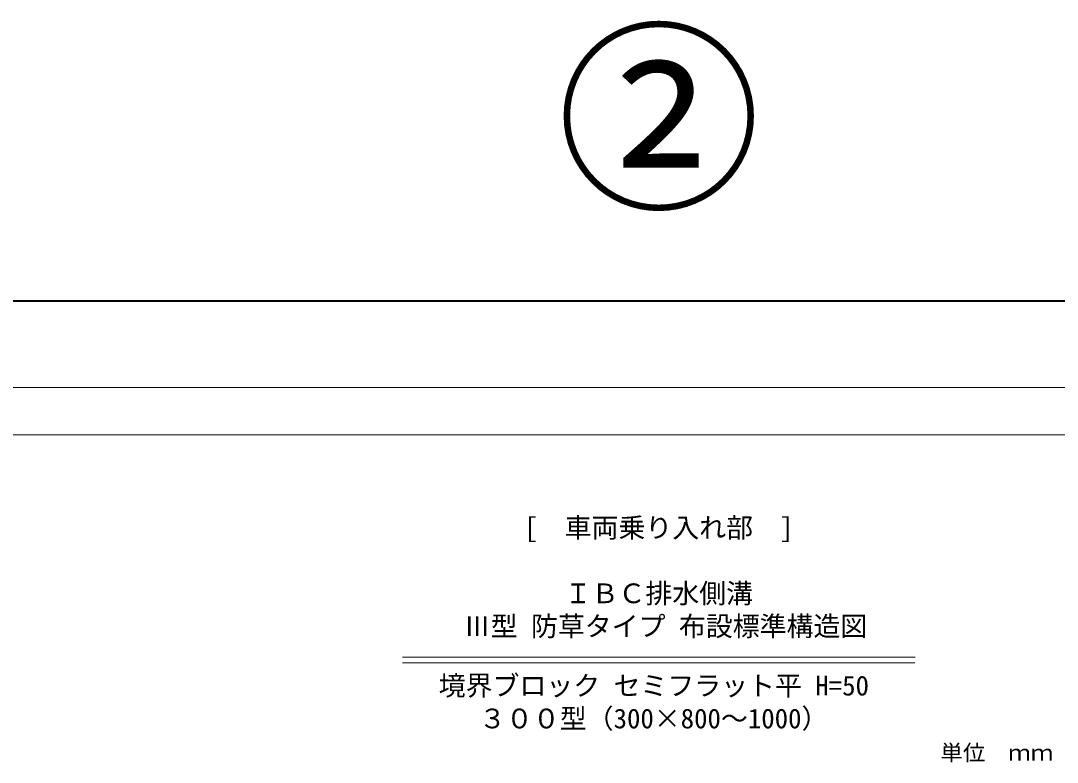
# Model space of a CAD drawing. Units: millimetres at full size; details may follow other scales. Extents: x 164402 to 209100, y 872507 to 885397.
# Drawn here: x 184276 to 186905, y 883517 to 885397 of the extents above; entities that cross this region are included whole.
import ezdxf
from ezdxf.enums import TextEntityAlignment as Align

# ---------------------------------------------------------------- set-up
doc = ezdxf.new("R2010")
doc.units = ezdxf.units.MM
doc.header["$LTSCALE"] = 40
for name, color, linetype, lineweight in [('0_2', 7, 'Continuous', 13), ('図枠', 7, 'Continuous', 5), ('補助線', 8, 'Continuous', 13)]:
    doc.layers.add(name, color=color, linetype=linetype, lineweight=lineweight)
doc.layers.add('文字', color=7, linetype='Continuous')
doc.styles.add('ＭＳ ゴシック', font='')
doc.styles.add('ＭＳ 明朝', font='')
doc.styles.get('ＭＳ ゴシック').set_extended_font_data('MS Gothic')
doc.styles.get('ＭＳ 明朝').set_extended_font_data('MS Mincho')

msp = doc.modelspace()

# ---------------------------------------------------------------- linework, layer by layer
at = {"layer": '0_2', "lineweight": 20}
for p, q in [((185244.43, 883783.55), (186544.43, 883783.55)), ((185244.61, 883768.55), (186544.26, 883768.55))]:
    msp.add_line(p, q, dxfattribs=at)
at = {"layer": '図枠', "lineweight": 40}
msp.add_line((181994.36, 884687.22), (189794.36, 884687.22), dxfattribs=at)
at = {"layer": '図枠', "lineweight": 13}
for p, q in [((182294.36, 884467.22), (189494.36, 884467.22)), ((182294.36, 884347.22), (189494.36, 884347.22))]:
    msp.add_line(p, q, dxfattribs=at)

# ---------------------------------------------------------------- texts
at = {"layer": '文字', "style": 'ＭＳ 明朝'}
for s, p in [('[\u3000車両乗り入れ部\u3000]', (185553.26, 884136.68)), ('ＩＢＣ排水側溝', (185655.63, 883970.01)), (' Ⅲ型 防草タイプ 布設標準構造図', (185365.57, 883886.68)), ('境界ブロック セミフラット平 H=50', (185336.07, 883735.97)), ('３００型（300×800～1000）', (185438.44, 883652.64))]:
    msp.add_text(s, height=50.04, dxfattribs=at).set_placement(p, align=Align.TOP_LEFT)
at = {"layer": '文字', "style": 'ＭＳ 明朝', "width": 1.05}
msp.add_text('単位\u3000ｍｍ', height=40.03, dxfattribs=at).set_placement((186608.57, 883509.02), align=Align.BOTTOM_LEFT)
at = {"layer": '補助線', "color": 1, "style": 'ＭＳ ゴシック'}
msp.add_text('②', height=379.8, dxfattribs=at).set_placement((185894.36, 884844.95), align=Align.BOTTOM_CENTER)

doc.saveas('drawing.dxf')
